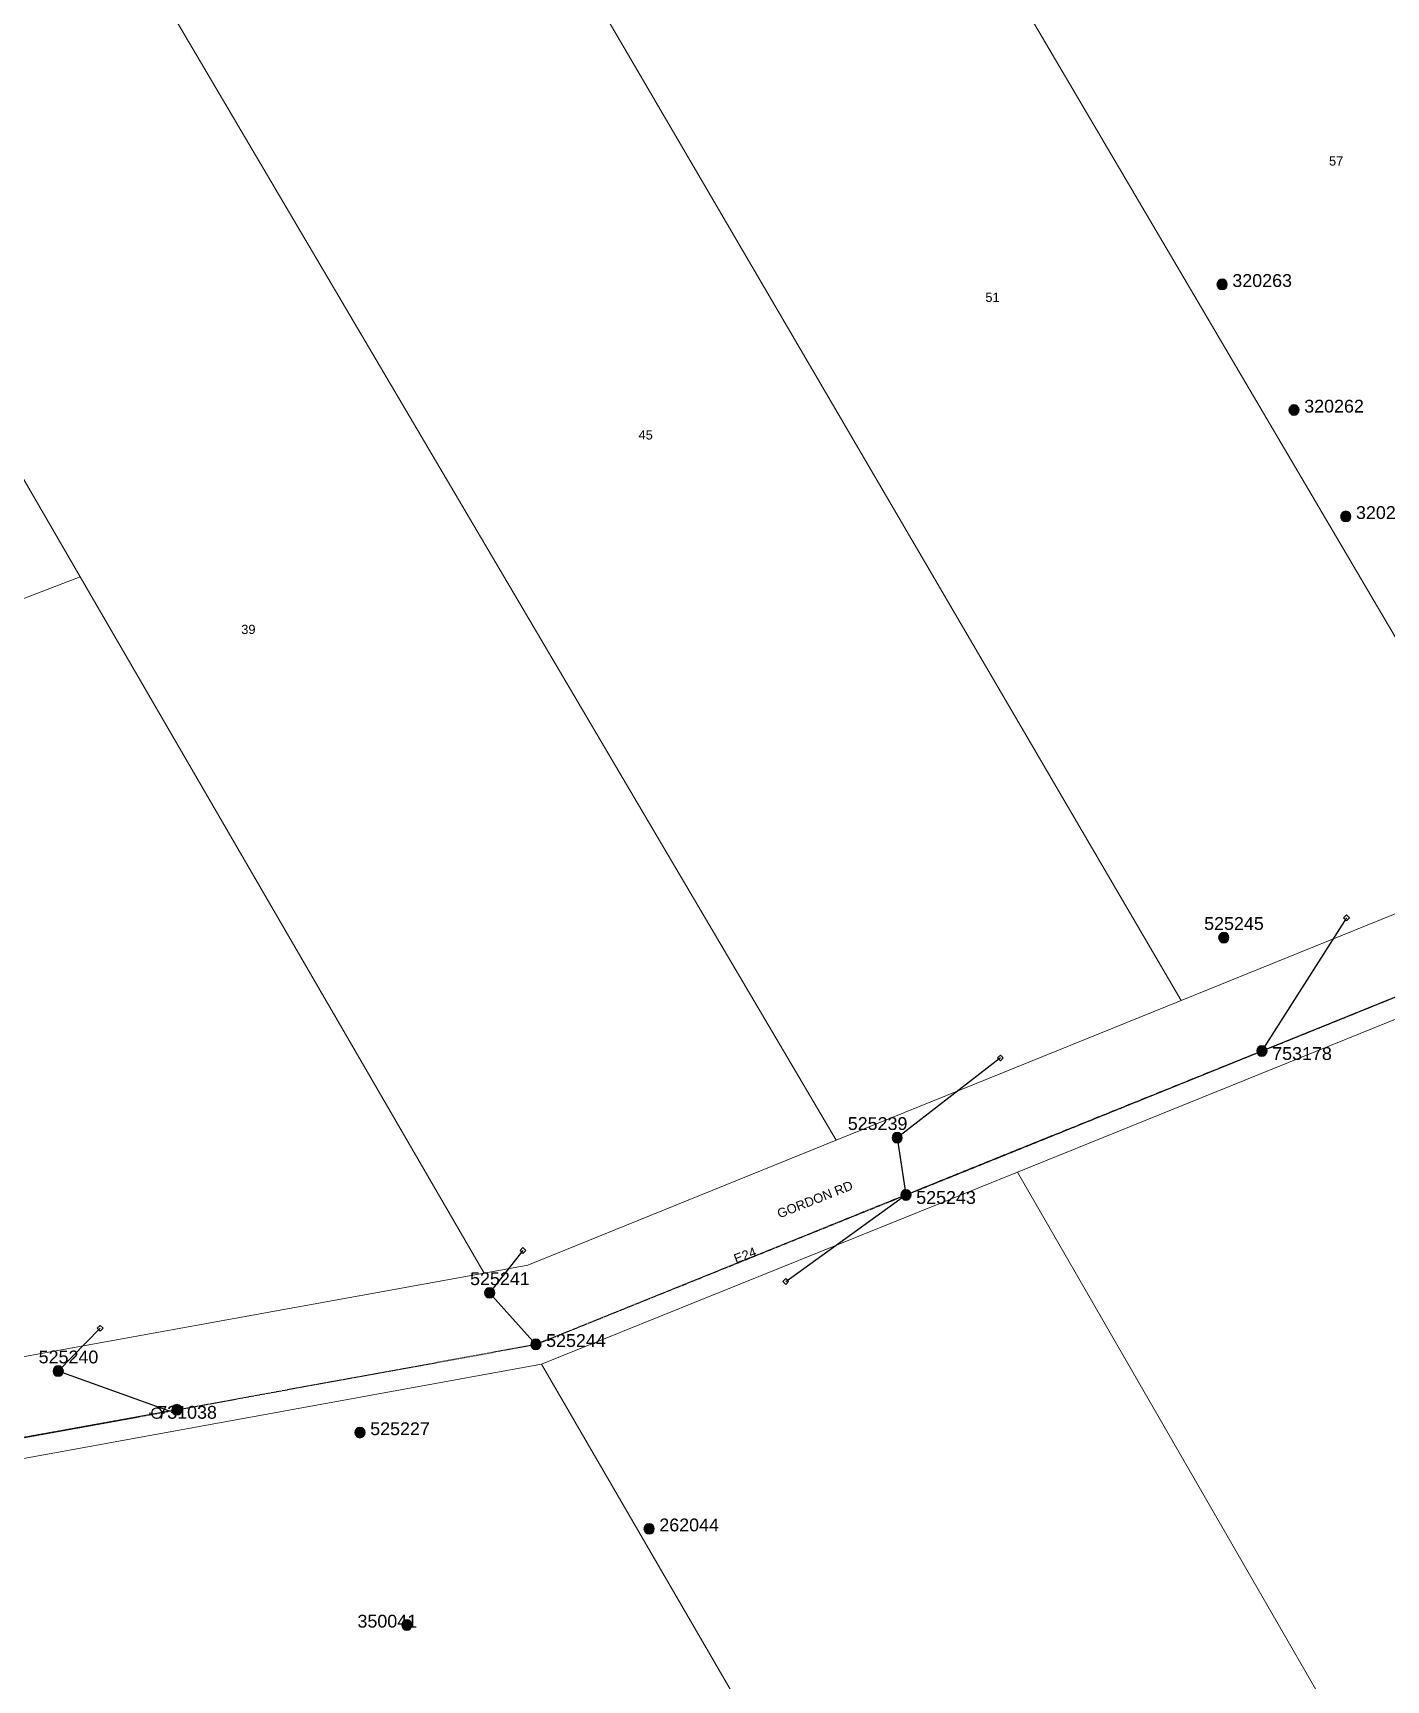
# Model space of a CAD drawing. Header units: metres. Extents: x 301589 to 305563, y 6268713 to 6270518.
# Drawn here: x 304261.9 to 304526.2, y 6269884.5 to 6270206.1 of the extents above; entities that cross this region are included whole.
import ezdxf
from ezdxf.enums import TextEntityAlignment as Align

# ---------------------------------------------------------------- set-up
doc = ezdxf.new("R2010")
doc.units = ezdxf.units.M
doc.linetypes.add('Cable Exist OH', pattern=[1, 1, 0])
doc.layers.get('0').update_dxf_attribs({"color": 6})
doc.layers.add('Cadastre Land Parcels_SP_EXT', color=7, linetype='Continuous', lineweight=5)
doc.layers.add('Cadastre Roads_SP_EXT', color=9, linetype='Continuous', lineweight=5)
for name, color, linetype in [('Equip_SP_LV_EXT', 7, 'Continuous'), ('Mains_HV_EXT', 1, 'Continuous'), ('Mains_LV_EXT', 5, 'Continuous'), ('Services_SP_EXT', 7, 'Continuous'), ('SupportsOH_SP_TR_HV_LV_SL_EXT', 7, 'Continuous')]:
    doc.layers.add(name, color=color, linetype=linetype)
doc.styles.add('POLE_LABEL', font='arial.ttf')
doc.styles.get("Standard").update_dxf_attribs({"font": 'arial.ttf'})

# ---------------------------------------------------------------- blocks, each defined once
blk = doc.blocks.new('LV_OH_LINKS_OPEN_EXT')
for p, q in [((-0.17, 4.97), (-0.17, 5.46)), ((0.17, 4.97), (0.17, 5.46)), ((-0.17, 3), (-0.17, 2.5)), ((0.17, 3), (0.17, 2.5))]:
    blk.add_line(p, q)
blk.add_lwpolyline([(0, 2.99, 1), (0, 4.98, 1)], format="xyb", close=True)
at = {"flags": 9}
for tag, p in [('ACTUAL_STATUS', (0, 0)), ('CONSTRUCTED_VOLTAGE', (0, -0.2)), ('OPERATING_VOLTAGE', (0, -0.6)), ('ORIENTATION', (0, -0.8)), ('OWNED_BY', (0, -1)), ('STATE', (0, -1.2)), ('SWITCH_TYPE', (0, -1.4)), ('NO_PHASES', (0, -0.4)), ('USAGE', (0, -1.6)), ('LEGEND', (0, -1.8)), ('NOTES', (0, -2))]:
    blk.add_attdef(tag, text='', height=0.2, dxfattribs=at).set_placement(p, align=Align.MIDDLE_LEFT)
at = {"flags": 1}
blk.add_attdef('Z', (0, 0), '', height=0.2, dxfattribs=at)
blk = doc.blocks.new('CCP_EXT')
blk.add_wipeout([(0, 0.57), (0.57, 0), (0, -0.57), (-0.57, 0)])
blk.add_lwpolyline([(-0.57, 0), (0, 0.57), (0.57, 0), (0, -0.57), (-0.57, 0)])
at = {"flags": 1}
blk.add_attdef('Z', (0, 0), '', height=0.2, dxfattribs=at)
at = {"flags": 9}
for tag, p in [('CCP_TYPE', (0, 0)), ('CONSTRUCTED_VOLTAGE', (0, -0.2)), ('OPERATING_VOLTAGE', (0, -0.6)), ('ORIENTATION', (0, -0.8)), ('OWNED_BY', (0, -1)), ('STATE', (0, -1.8)), ('NO_PHASES', (0, -0.4)), ('USAGE', (0, -1.2)), ('LEGEND', (0, -1.4)), ('LIFE_SUPPORT', (0, -1.6)), ('NOTES', (0, -2))]:
    blk.add_attdef(tag, text='', height=0.2, dxfattribs=at).set_placement(p, align=Align.MIDDLE_LEFT)
blk = doc.blocks.new('POLE_EXT')
blk.add_hatch(color=256).paths.add_polyline_path([(-1, 0, 1), (1, 0, 1)])
blk.add_lwpolyline([(-1, 0, 1), (1, 0, 1)], format="xyb", close=True)
for tag, height, flags, p in [('pNumber', 2.5, 8, (-17.84, 2.07)), ('OWNED_BY', 0.2, 9, (1.35, -0.4)), ('SPECIAL_USE', 0.2, 9, (1.35, -0.8)), ('STATE', 0.2, 9, (1.35, -1)), ('cLV', 0.2, 9, (1.35, -1.4)), ('hDepth', 0.2, 9, (1.35, -1.6)), ('hDia', 0.2, 9, (1.35, -1.8)), ('cHV', 0.2, 9, (1.35, -2)), ('PARENT', 0.2, 9, (1.35, -0.6)), ('USAGE', 0.2, 9, (1.35, -1.2)), ('LBRACKET', 0.2, 9, (1.35, -2.2)), ('LExisting', 0.2, 9, (1.35, -2.4)), ('LANTNUMBER', 0.2, 9, (1.35, -2.6)), ('LOther', 0.2, 9, (1.35, -2.8)), ('LRemove', 0.2, 9, (1.35, -3)), ('LEGEND', 0.2, 9, (1.35, -3.2)), ('cLinedev', 0.2, 9, (1.35, -3.4)), ('pExisting', 0.2, 9, (1.35, -3.8)), ('pFooting', 0.2, 9, (1.35, -4.4)), ('pNew', 0.2, 9, (1.35, -4.6)), ('pRelocate', 0.2, 9, (1.35, -5)), ('pRemove', 0.2, 9, (1.35, -5.2)), ('pReplace', 0.2, 9, (1.35, -5.4)), ('pStay', 0.2, 9, (1.35, -5.6)), ('pType', 0.2, 9, (1.35, -5.8)), ('cspan', 0.2, 9, (1.35, -6)), ('STREETNAME', 0.2, 9, (1.35, -6.2)), ('SUBURB', 0.2, 9, (1.35, -6.4)), ('LOCATION', 0.2, 9, (1.35, -3.6)), ('PFNUMBER', 0.2, 9, (1.35, -4)), ('NEWPFNUMBER', 0.2, 9, (1.35, -4.2)), ('OPERATED_BY', 0.2, 9, (1.36, -7.01)), ('NOTES', 0.2, 9, (1.35, -6.6)), ('MAINTAINED_BY', 0.2, 9, (1.36, -6.81))]:
    blk.add_attdef(tag, text='', height=height, dxfattribs=dict(flags=flags)).set_placement(p, align=Align.MIDDLE_LEFT)
at = {"style": 'POLE_LABEL'}
for tag, height, flags, p in [('ASSET_NUM', 2.5, 8, (2, 2)), ('STRUCTURE_PLANT_NUMBER', 0.2, 9, (1.35, 0.03)), ('STREET_CODE', 0.2, 9, (1.35, -0.2))]:
    blk.add_attdef(tag, text='', height=height, dxfattribs=dict(at, flags=flags)).set_placement(p, align=Align.MIDDLE_LEFT)
at = {"flags": 1}
blk.add_attdef('Z', (1.35, -7.33), '', height=0.2, dxfattribs=at)

msp = doc.modelspace()

# ---------------------------------------------------------------- linework, layer by layer
at = {"layer": 'Cadastre Land Parcels_SP_EXT', "linetype": 'Continuous'}
for points in [[(304620.296, 6270071.44), (304476.758, 6270315.536), (304409.528, 6270289.419), (304553.715, 6270044.534), (304620.296, 6270071.44)], [(304553.715, 6270044.534), (304409.528, 6270289.419), (304342.306, 6270263.311), (304486.217, 6270017.188), (304553.715, 6270044.534)], [(304486.217, 6270017.188), (304342.306, 6270263.311), (304273.404, 6270236.555), (304418.825, 6269989.895), (304486.217, 6270017.188)], [(304418.825, 6269989.895), (304273.404, 6270236.555), (304206.787, 6270210.662), (304239.279, 6270154.795), (304271.136, 6270099.891), (304350.007, 6269963.972), (304358.582, 6269965.526), (304418.825, 6269989.895)], [(304139.824, 6270049.493), (304271.136, 6270099.891), (304239.279, 6270154.795), (303936.176, 6270037.08), (303967.225, 6269983.342), (304139.824, 6270049.493)], [(304350.007, 6269963.972), (304271.136, 6270099.891), (304139.824, 6270049.493), (304203.486, 6269937.417), (304350.007, 6269963.972)], [(304657.544, 6269808.398), (304537.545, 6270017.394), (304454.247, 6269983.7), (304563.394, 6269794.368), (304570.971, 6269795.502), (304628.201, 6269804.022), (304657.544, 6269808.398)], [(304563.394, 6269794.368), (304454.247, 6269983.7), (304361.257, 6269946.172), (304407.484, 6269866.55), (304431.634, 6269824.992), (304458.438, 6269778.708), (304514.009, 6269787.001), (304563.394, 6269794.368)], [(304237.641, 6269800.458), (304407.484, 6269866.55), (304361.257, 6269946.172), (304174.247, 6269912.145), (304237.641, 6269800.458)]]:
    msp.add_lwpolyline(points, close=True, dxfattribs=at)
at = {"layer": 'Mains_LV_EXT', "linetype": 'Cable Exist OH'}
for points in [[(304290.001, 6269937.272), (304360.138, 6269950.043)], [(304290.001, 6269937.272), (304216.937, 6269923.978)]]:
    msp.add_lwpolyline(points, dxfattribs=at)

# ---------------------------------------------------------------- block references
at = {"layer": 'Equip_SP_LV_EXT', "rotation": 99.49330446889962}
msp.add_blockref('LV_OH_LINKS_OPEN_EXT', (304290.001, 6269937.272), dxfattribs=at)
at = {"layer": 'SupportsOH_SP_TR_HV_LV_SL_EXT'}
ref = msp.add_blockref('POLE_EXT', (304494.192, 6270157.027), dxfattribs=at)
ref.add_attrib('ASSET_NUM', '320263', dxfattribs={"layer": '0', "height": 2.5, "style": 'POLE_LABEL'}).set_placement((304496.192, 6270157.777), align=Align.MIDDLE_LEFT)
ref = msp.add_blockref('POLE_EXT', (304508.236, 6270132.498), dxfattribs=at)
ref.add_attrib('ASSET_NUM', '320262', dxfattribs={"layer": '0', "height": 2.5, "style": 'POLE_LABEL'}).set_placement((304510.236, 6270133.248), align=Align.MIDDLE_LEFT)
ref = msp.add_blockref('POLE_EXT', (304518.347, 6270111.714), dxfattribs=at)
ref.add_attrib('ASSET_NUM', '320261', dxfattribs={"layer": '0', "height": 2.5, "style": 'POLE_LABEL'}).set_placement((304520.347, 6270112.464), align=Align.MIDDLE_LEFT)
ref = msp.add_blockref('POLE_EXT', (304494.511, 6270029.467), dxfattribs=at)
ref.add_attrib('ASSET_NUM', '525245', dxfattribs={"layer": '0', "height": 2.5, "style": 'POLE_LABEL'}).set_placement((304496.511, 6270030.217), align=Align.BOTTOM_CENTER)
ref = msp.add_blockref('POLE_EXT', (304501.977, 6270007.331), dxfattribs=at)
ref.add_attrib('ASSET_NUM', '753178', dxfattribs={"layer": '0', "height": 2.5, "style": 'POLE_LABEL'}).set_placement((304503.977, 6270008.081), align=Align.TOP_LEFT)
ref = msp.add_blockref('POLE_EXT', (304430.717, 6269990.403), dxfattribs=at)
ref.add_attrib('ASSET_NUM', '525239', dxfattribs={"layer": '0', "height": 2.5, "rotation": 359.96711, "style": 'POLE_LABEL'}).set_placement((304432.717, 6269991.153), align=Align.BOTTOM_RIGHT)
ref = msp.add_blockref('POLE_EXT', (304432.435, 6269979.219), dxfattribs=at)
ref.add_attrib('ASSET_NUM', '525243', dxfattribs={"layer": '0', "height": 2.5, "style": 'POLE_LABEL'}).set_placement((304434.435, 6269979.969), align=Align.TOP_LEFT)
ref = msp.add_blockref('POLE_EXT', (304351.103, 6269960.106), dxfattribs=at)
ref.add_attrib('ASSET_NUM', '525241', dxfattribs={"layer": '0', "height": 2.5, "rotation": 359.96786, "style": 'POLE_LABEL'}).set_placement((304353.103, 6269960.856), align=Align.BOTTOM_CENTER)
ref = msp.add_blockref('POLE_EXT', (304360.138, 6269950.043), dxfattribs=at)
ref.add_attrib('ASSET_NUM', '525244', dxfattribs={"layer": '0', "height": 2.5, "style": 'POLE_LABEL'}).set_placement((304362.138, 6269950.793), align=Align.MIDDLE_LEFT)
ref = msp.add_blockref('POLE_EXT', (304266.829, 6269944.832), dxfattribs=at)
ref.add_attrib('ASSET_NUM', '525240', dxfattribs={"layer": '0', "height": 2.5, "rotation": 359.97549, "style": 'POLE_LABEL'}).set_placement((304268.829, 6269945.582), align=Align.BOTTOM_CENTER)
ref = msp.add_blockref('POLE_EXT', (304290.001, 6269937.272), dxfattribs=at)
ref.add_attrib('ASSET_NUM', '731038', dxfattribs={"layer": '0', "height": 2.5, "style": 'POLE_LABEL'}).set_placement((304292.001, 6269938.022), align=Align.TOP_CENTER)
ref = msp.add_blockref('POLE_EXT', (304325.77, 6269932.816), dxfattribs=at)
ref.add_attrib('ASSET_NUM', '525227', dxfattribs={"layer": '0', "height": 2.5, "style": 'POLE_LABEL'}).set_placement((304327.77, 6269933.566), align=Align.MIDDLE_LEFT)
ref = msp.add_blockref('POLE_EXT', (304382.248, 6269914.029), dxfattribs=at)
ref.add_attrib('ASSET_NUM', '262044', dxfattribs={"layer": '0', "height": 2.5, "style": 'POLE_LABEL'}).set_placement((304384.248, 6269914.779), align=Align.MIDDLE_LEFT)
ref = msp.add_blockref('POLE_EXT', (304334.932, 6269895.242), dxfattribs=at)
ref.add_attrib('ASSET_NUM', '350041', dxfattribs={"layer": '0', "height": 2.5, "style": 'POLE_LABEL'}).set_placement((304336.932, 6269895.992), align=Align.MIDDLE_RIGHT)

# ---------------------------------------------------------------- texts
at = {"layer": 'Cadastre Roads_SP_EXT'}
msp.add_text('GORDON RD', height=1.8, rotation=21.6272, dxfattribs=at).set_placement((304407.716, 6269974.624))
at = {"layer": 'Defpoints'}
for s, p in [('57', (304515.074, 6270180.232)), ('51', (304447.941, 6270153.613)), ('45', (304380.188, 6270126.737)), ('39', (304302.574, 6270088.757))]:
    msp.add_text(s, height=1.8, dxfattribs=at).set_placement(p)
at = {"layer": 'Mains_LV_EXT'}
msp.add_text('E24', height=1.8, rotation=20.8762, dxfattribs=at).set_placement((304399.227, 6269965.818))

# ---------------------------------------------------------------- next in the draw order: block references
at = {"layer": 'Services_SP_EXT'}
for p in [(304518.482, 6270033.347), (304450.884, 6270005.969), (304357.609, 6269968.358), (304408.945, 6269962.322), (304275.032, 6269953.185)]:
    msp.add_blockref('CCP_EXT', p, dxfattribs=at)

# ---------------------------------------------------------------- next in the draw order: block references
for p in [(304518.482, 6270033.347), (304450.884, 6270005.969), (304357.609, 6269968.358), (304408.945, 6269962.322), (304275.032, 6269953.185)]:
    msp.add_blockref('CCP_EXT', p, dxfattribs=at)

# ---------------------------------------------------------------- next in the draw order: linework, layer by layer
at = {"layer": 'Cadastre Roads_SP_EXT', "linetype": 'Continuous'}
msp.add_lwpolyline([(304174.247, 6269912.145), (304361.257, 6269946.172), (304454.247, 6269983.7), (304537.545, 6270017.394), (304601.866, 6270043.376), (304658.734, 6270066.367), (304698.824, 6270082.553), (304693.158, 6270091.169), (304688.104, 6270098.851), (304620.296, 6270071.44), (304553.715, 6270044.534), (304486.217, 6270017.188), (304418.825, 6269989.895), (304358.582, 6269965.526), (304350.007, 6269963.972), (304203.486, 6269937.417), (304056.336, 6269910.743), (304023.209, 6269904.738), (304029.422, 6269885.824), (304174.247, 6269912.145)], close=True, dxfattribs=at)
at = {"layer": 'Mains_HV_EXT', "linetype": 'Cable Exist OH'}
msp.add_lwpolyline([(304216.937, 6269923.978), (304290.001, 6269937.272), (304360.138, 6269950.043), (304637.786, 6270062.222)], dxfattribs=at)
at = {"layer": 'Mains_LV_EXT', "linetype": 'Cable Exist OH'}
for points in [[(304501.977, 6270007.331), (304570.765, 6270035.137)], [(304432.435, 6269979.219), (304501.977, 6270007.331)], [(304360.138, 6269950.043), (304432.435, 6269979.219)]]:
    msp.add_lwpolyline(points, dxfattribs=at)
at = {"layer": 'Services_SP_EXT'}
for points in [[(304518.482, 6270033.347), (304501.977, 6270007.331)], [(304450.884, 6270005.969), (304430.717, 6269990.403), (304432.435, 6269979.219)], [(304408.945, 6269962.322), (304432.435, 6269979.219)], [(304357.609, 6269968.358), (304351.103, 6269960.105), (304360.138, 6269950.043)], [(304288.551, 6269937.009), (304266.829, 6269944.832), (304275.032, 6269953.184)]]:
    msp.add_lwpolyline(points, dxfattribs=at)

doc.saveas('drawing.dxf')
